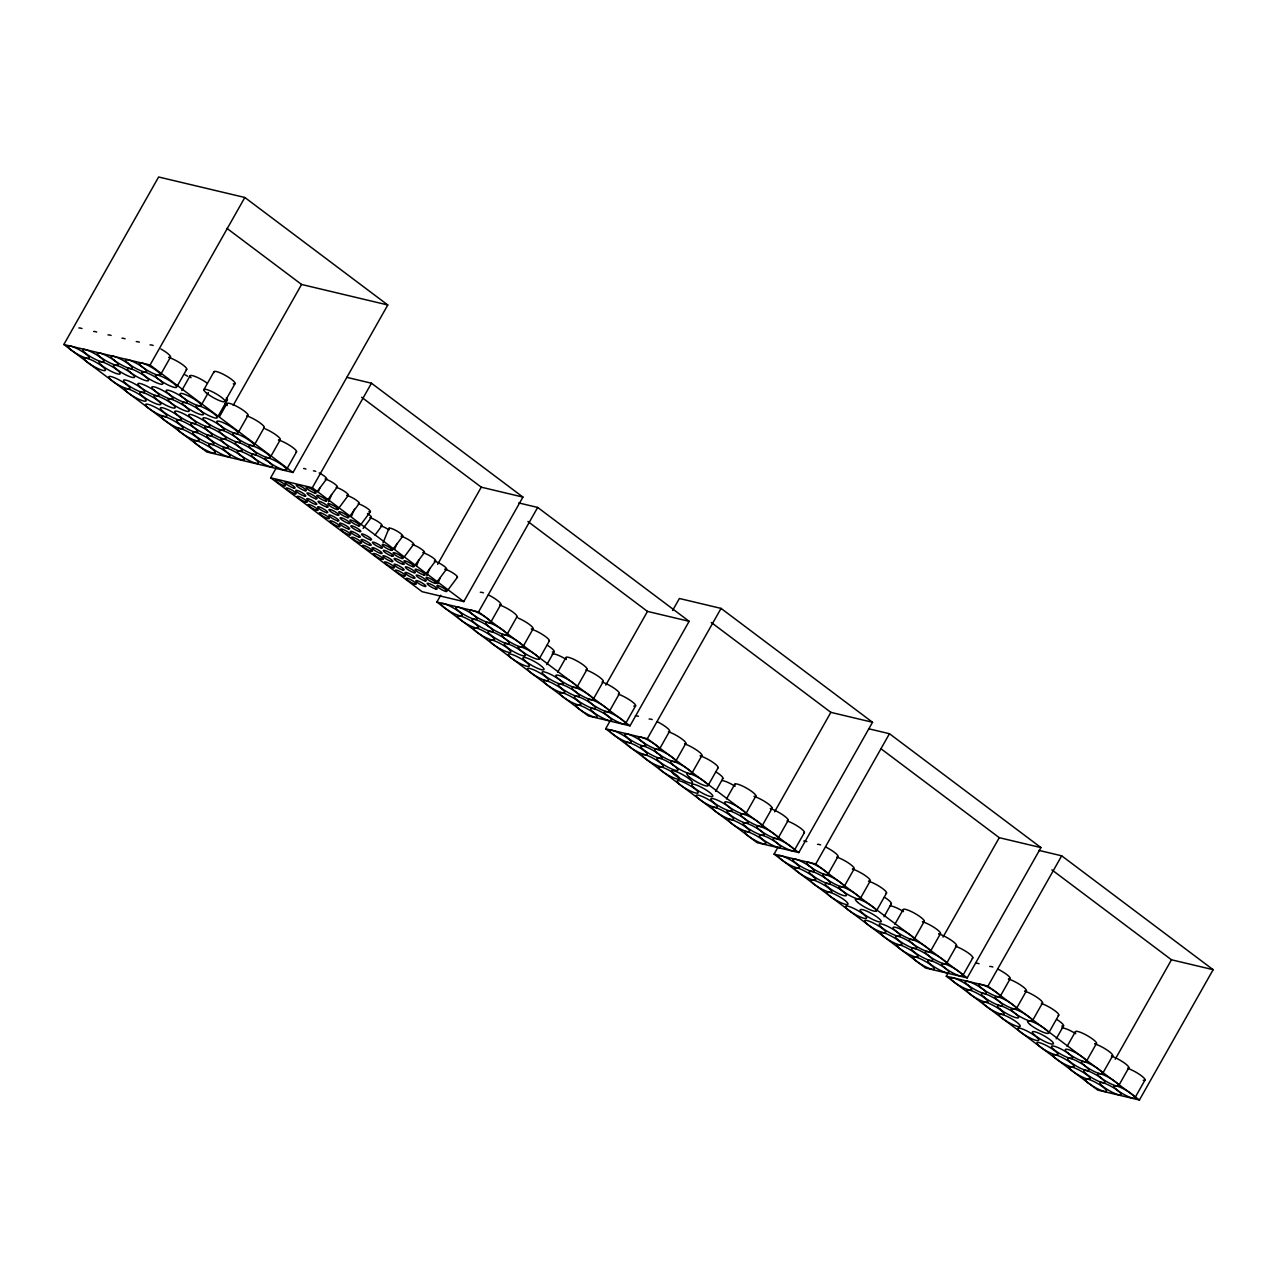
<?xml version="1.0" encoding="UTF-8"?>
<svg xmlns="http://www.w3.org/2000/svg" width="1277" height="1277" viewBox="0 0 1277 1277"><rect width="100%" height="100%" fill="white"/><g stroke="black" fill="none" stroke-linecap="round" stroke-linejoin="round"><path stroke-width="1.5" d="M318.34 491.693L319.825 488.069M328.668 501.829L331.637 494.582M351.43 516.435L354.415 509.188M383.052 542.725L389.022 528.231M394.673 549.078L396.908 543.635M416.653 565.615L418.888 560.172M426.837 575.64L429.822 568.393M437.724 583.812L439.958 578.385M63.85 344.503L158.619 176.992L244.833 197.488L387.793 304.98L293.024 472.49L206.81 451.978L63.85 344.503L150.063 364.999L293.024 472.49M150.063 364.999L244.833 197.488M160.391 374.975L170.527 357.065M177.535 385.542L186.745 369.261M181.781 390.491L190.081 375.837M203.873 389.661L214.009 371.735M201.032 405.527L208.406 392.502M224.96 401.441L235.096 383.515M218.175 416.11L227.386 399.813M219.548 416.557L226.923 403.532M233.196 405.352L301.58 284.468L387.793 304.98M238.783 431.594L248.009 415.312M255.017 443.805L264.227 427.508M271.107 455.905L280.333 439.607M346.833 377.353L371.463 383.212L522.932 497.088L463.79 601.611L422.128 591.698L270.66 477.821L276.47 467.542M286.415 469.728L296.551 451.803M270.66 477.821L312.322 487.734L371.463 383.212M437.644 564.29L481.269 487.175L522.932 497.088M518.733 502.93L537.681 507.432L689.149 621.308L630.008 725.831L588.346 715.934L436.878 602.042L440.757 595.194M436.878 602.042L478.54 611.954L537.681 507.432M490.687 622.362L500.823 604.452M506.905 634.557L517.041 616.647M523.011 646.657L533.148 628.747M539.229 658.868L549.365 640.942M546.795 664.678L554.17 651.637M557.698 672.165L565.998 657.511M576.949 687.218L587.085 669.292M593.167 699.413L603.303 681.503M605.793 685.079L647.487 611.412L689.149 621.308M610.183 709.884L619.409 693.603M672.596 610.486L679.38 598.482L721.058 608.395L872.526 722.271L798.795 852.589L757.133 842.676L605.665 728.784L610.502 720.212M625.491 723.708L635.627 705.798M605.665 728.784L647.327 738.697L721.058 608.395M659.475 749.104L669.611 731.194M676.618 759.687L685.829 743.39M691.799 773.415L701.935 755.489M708.017 785.61L718.153 767.685M715.583 791.421L722.958 778.395M726.485 798.923L734.786 784.254M745.736 813.96L755.872 796.05M761.954 826.155L772.09 808.245M774.596 811.805L830.864 712.358L872.526 722.271M778.044 838.255L788.196 820.345M868.631 728.752L889.462 733.716L1040.947 847.593L967.216 977.911L925.538 967.998L774.07 854.121L777.948 847.258M794.278 850.466L804.414 832.54M774.07 854.121L815.732 864.034L889.462 733.716M827.879 874.442L838.015 856.516M844.113 886.637L854.249 868.711M860.203 898.737L870.339 880.811M876.421 910.932L886.557 893.022M884.003 916.742L891.362 903.717M894.89 924.245L903.19 909.591M914.14 939.281L924.277 921.371M930.358 951.493L940.511 933.567M943.001 937.126L999.268 837.68L1040.947 847.593M946.465 963.592L956.601 945.666M1038.951 850.402L1061.682 855.813L1213.15 969.69L1139.419 1100.008L1097.757 1090.095L946.273 976.219L948.22 972.787M962.682 975.788L972.819 957.862M946.273 976.219L987.951 986.131L1061.682 855.813M1000.099 996.539L1010.235 978.613M1016.316 1008.734L1026.453 990.824M1032.407 1020.834L1042.543 1002.924M1048.64 1033.029L1058.777 1015.119M1056.207 1038.839L1063.581 1025.814M1067.109 1046.342L1075.41 1031.688M1086.344 1061.395L1096.496 1043.469M1102.578 1073.59L1112.714 1055.664M1115.22 1059.24L1171.488 959.793L1213.15 969.69M1118.668 1085.689L1128.804 1067.764M1134.902 1097.885L1145.038 1079.975M317.255 491.501L326.577 478.971M327.934 499.546L337.272 487M337.846 509.427L348.334 495.332M349.882 516.036L359.22 503.505M361.04 524.272L370.362 511.742M363.131 528.47L371.288 517.504M375.007 535.079L381.999 525.677M392.231 550.323L402.734 536.228M404.266 556.932L413.604 544.385M413.924 566.621L424.411 552.526M426.263 573.453L435.585 560.922M436.016 583.238L446.503 569.143M448.067 589.846L457.389 577.316M226.923 228.344L301.58 284.468M1051.897 869.876L1171.488 959.793M881.274 748.976L999.268 837.68M711.273 622.458L830.864 712.358M527.896 521.495L647.487 611.412M361.678 397.275L481.269 487.175M987.951 986.131L1139.419 1100.008M815.732 864.034L967.216 977.911M647.327 738.697L798.795 852.589M478.54 611.954L630.008 725.831M312.322 487.734L463.79 601.611M923.127 921.946A12.084 2.346 29.5 0 1 937.079 929.512A12.084 2.346 29.5 0 1 938.659 933.886M955.435 946.257A12.084 2.346 29.5 0 1 968.317 953.009A12.084 2.346 29.5 0 1 972.244 958.229M903.318 910.357A12.084 2.346 29.5 0 1 915.976 914.061A12.084 2.346 29.5 0 1 922.425 921.675M939.218 934.046A12.084 2.346 29.5 0 1 952.083 940.814A12.084 2.346 29.5 0 1 956.01 946.034M889.989 905.936A12.084 2.346 29.5 0 1 903.525 911.602M817.519 844.368A12.084 2.346 29.5 0 1 820.632 844.895M825.596 846.97A12.084 2.346 29.5 0 1 837.441 856.883M869.19 881.401A12.084 2.346 29.5 0 1 882.056 888.169A12.084 2.346 29.5 0 1 885.983 893.389M803.728 841.08A12.084 2.346 29.5 0 1 806.856 841.623M852.956 869.206A12.084 2.346 29.5 0 1 866.907 876.772A12.084 2.346 29.5 0 1 868.488 881.13M836.866 857.106A12.084 2.346 29.5 0 1 850.817 864.673A12.084 2.346 29.5 0 1 852.397 869.03M884.402 897.22A12.084 2.346 29.5 0 1 890.787 904.084M1095.331 1044.059A12.084 2.346 29.5 0 1 1108.197 1050.811A12.084 2.346 29.5 0 1 1112.123 1056.031M1127.655 1068.354A12.084 2.346 29.5 0 1 1141.606 1075.92A12.084 2.346 29.5 0 1 1143.186 1080.278M1075.537 1032.454A12.084 2.346 29.5 0 1 1088.196 1036.158A12.084 2.346 29.5 0 1 1094.644 1043.788M1111.437 1056.159A12.084 2.346 29.5 0 1 1124.303 1062.911A12.084 2.346 29.5 0 1 1128.229 1068.147M1061.618 1028.4A12.084 2.346 29.5 0 1 1075.729 1033.7M997.8 969.083A12.084 2.346 29.5 0 1 1008.591 976.059A12.084 2.346 29.5 0 1 1008.383 978.932M989.723 966.466A12.084 2.346 29.5 0 1 992.852 967.008M1041.393 1003.499A12.084 2.346 29.5 0 1 1054.259 1010.267A12.084 2.346 29.5 0 1 1058.186 1015.486M975.947 963.193A12.084 2.346 29.5 0 1 979.06 963.72M1025.176 991.303A12.084 2.346 29.5 0 1 1038.041 998.071A12.084 2.346 29.5 0 1 1041.968 1003.291M1009.069 979.204A12.084 2.346 29.5 0 1 1023.021 986.77A12.084 2.346 29.5 0 1 1024.601 991.128M1056.606 1019.317A12.084 2.346 29.5 0 1 1061.73 1026.117M754.707 796.625A12.084 2.346 29.5 0 1 768.658 804.191A12.084 2.346 29.5 0 1 770.239 808.549M787.031 820.919A12.084 2.346 29.5 0 1 799.897 827.688A12.084 2.346 29.5 0 1 803.824 832.907M734.913 785.036A12.084 2.346 29.5 0 1 747.572 788.739A12.084 2.346 29.5 0 1 754.021 796.353M770.813 808.724A12.084 2.346 29.5 0 1 783.679 815.492A12.084 2.346 29.5 0 1 787.606 820.712M721.585 780.614A12.084 2.346 29.5 0 1 735.121 786.281M649.099 719.031A12.084 2.346 29.5 0 1 652.228 719.574M657.176 721.649A12.084 2.346 29.5 0 1 669.02 731.561M700.77 756.08A12.084 2.346 29.5 0 1 713.635 762.832A12.084 2.346 29.5 0 1 717.562 768.052M635.323 715.758A12.084 2.346 29.5 0 1 638.436 716.301M684.552 743.868A12.084 2.346 29.5 0 1 698.503 751.435A12.084 2.346 29.5 0 1 700.083 755.808M668.446 731.769A12.084 2.346 29.5 0 1 681.311 738.537A12.084 2.346 29.5 0 1 685.254 743.757M715.982 771.899A12.084 2.346 29.5 0 1 722.367 778.762M547.194 645.156A12.084 2.346 29.5 0 1 552.318 651.956M566.126 658.278A12.084 2.346 29.5 0 1 577.412 661.199A12.084 2.346 29.5 0 1 586.494 669.675M618.244 694.177A12.084 2.346 29.5 0 1 632.195 701.743A12.084 2.346 29.5 0 1 633.775 706.101M552.207 654.239A12.084 2.346 29.5 0 1 566.334 659.523M602.026 681.982A12.084 2.346 29.5 0 1 614.891 688.75A12.084 2.346 29.5 0 1 618.818 693.97M585.92 669.882A12.084 2.346 29.5 0 1 598.785 676.65A12.084 2.346 29.5 0 1 602.712 681.87M480.312 592.289A12.084 2.346 29.5 0 1 483.44 592.831M488.389 594.906A12.084 2.346 29.5 0 1 500.233 604.819M499.658 605.027A12.084 2.346 29.5 0 1 512.524 611.795A12.084 2.346 29.5 0 1 516.467 617.014M518.079 618.004A12.084 2.346 29.5 0 1 530.673 625.459A12.084 2.346 29.5 0 1 531.296 629.05M531.982 629.322A12.084 2.346 29.5 0 1 544.848 636.09A12.084 2.346 29.5 0 1 548.775 641.309M265.265 428.864A12.084 2.346 29.5 0 1 277.859 436.335A12.084 2.346 29.5 0 1 278.482 439.927M279.168 440.198A12.084 2.346 29.5 0 1 292.034 446.95A12.084 2.346 29.5 0 1 295.961 452.17M224.56 403.947A12.084 2.346 29.5 0 1 227.258 405.543M227.051 404.298A12.084 2.346 29.5 0 1 238.336 407.219A12.084 2.346 29.5 0 1 247.419 415.679M246.844 415.887A12.084 2.346 29.5 0 1 259.71 422.655A12.084 2.346 29.5 0 1 263.637 427.875M184.957 374.8A12.084 2.346 29.5 0 1 187.719 376.252M191.055 377.721A12.084 2.346 29.5 0 1 193.785 375.997A12.084 2.346 29.5 0 1 206.651 382.765M226.412 397.929A12.084 2.346 29.5 0 1 226.811 400.18M169.362 357.64A12.084 2.346 29.5 0 1 182.228 364.408A12.084 2.346 29.5 0 1 186.171 369.628M160.854 348.972A12.084 2.346 29.5 0 1 168.676 357.368M150.016 344.902A12.084 2.346 29.5 0 1 153.144 345.444M136.24 341.629A12.084 2.346 29.5 0 1 139.353 342.172M121.969 338.229A12.084 2.346 29.5 0 1 125.098 338.772M107.954 334.909A12.084 2.346 29.5 0 1 111.083 335.436M93.604 331.493A12.084 2.346 29.5 0 1 96.717 332.02M78.871 327.981A12.084 2.346 29.5 0 1 81.999 328.524M214.137 372.501A12.084 2.346 29.5 0 1 226.795 376.22A12.084 2.346 29.5 0 1 233.244 383.834M423.405 552.925A7.965 1.548 29.5 0 1 432.488 557.458A7.965 1.548 29.5 0 1 435.042 561.066M412.232 544.529A7.965 1.548 29.5 0 1 422.048 549.589A7.965 1.548 29.5 0 1 422.879 552.526M445.21 569.319A7.965 1.548 29.5 0 1 454.293 573.852A7.965 1.548 29.5 0 1 456.847 577.459M434.324 561.13A7.965 1.548 29.5 0 1 444.157 566.206A7.965 1.548 29.5 0 1 444.987 569.143M336.154 487.335A7.965 1.548 29.5 0 1 345.971 492.395A7.965 1.548 29.5 0 1 346.801 495.332M347.025 495.508A7.965 1.548 29.5 0 1 356.123 500.041A7.965 1.548 29.5 0 1 358.677 503.649M401.409 536.388A7.965 1.548 29.5 0 1 410.508 540.937A7.965 1.548 29.5 0 1 413.046 544.545M336.729 487.16A7.965 1.548 29.5 0 0 334.175 483.552A7.965 1.548 29.5 0 0 325.076 479.003A7.965 1.548 29.5 0 0 325.922 477.502A7.965 1.548 29.5 0 0 319.154 472.905M389.325 529.301A7.965 1.548 29.5 0 1 392.406 528.822A7.965 1.548 29.5 0 1 401.217 533.978A7.965 1.548 29.5 0 1 401.201 536.228M313.408 470.83A7.965 1.548 29.5 0 1 315.754 471.389M358.183 503.745A7.965 1.548 29.5 0 1 367.999 508.821A7.965 1.548 29.5 0 1 368.83 511.758M369.819 517.68A7.965 1.548 29.5 0 1 378.902 522.213A7.965 1.548 29.5 0 1 381.456 525.837M367.409 513.514A7.965 1.548 29.5 0 1 370.745 517.664M380.738 525.885A7.965 1.548 29.5 0 1 389.038 529.891M303.607 468.499A7.965 1.548 29.5 0 1 305.937 469.058M314.972 493.066L313.998 492.778A5.762 1.117 29.5 0 1 306.161 487.718A5.762 1.117 29.5 0 1 312.434 489.65A5.762 1.117 29.5 0 1 314.972 493.066M305.155 490.735L304.181 490.448A5.762 1.117 29.5 0 1 296.344 485.388A5.762 1.117 29.5 0 1 302.633 487.319A5.762 1.117 29.5 0 1 305.155 490.735M293.902 488.053L292.928 487.766A5.762 1.117 29.5 0 1 285.074 482.706A5.762 1.117 29.5 0 1 291.364 484.637A5.762 1.117 29.5 0 1 293.902 488.053M284.324 485.787L283.35 485.483A5.762 1.117 29.5 0 1 275.513 480.439A5.762 1.117 29.5 0 1 281.802 482.371A5.762 1.117 29.5 0 1 284.324 485.787M325.667 501.111L324.693 500.807A5.762 1.117 29.5 0 1 316.84 495.763A5.762 1.117 29.5 0 1 323.129 497.695A5.762 1.117 29.5 0 1 325.667 501.111M315.85 498.78L314.876 498.477A5.762 1.117 29.5 0 1 307.023 493.417A5.762 1.117 29.5 0 1 313.312 495.348A5.762 1.117 29.5 0 1 315.85 498.78M304.58 496.099L303.607 495.795A5.762 1.117 29.5 0 1 295.769 490.751A5.762 1.117 29.5 0 1 302.058 492.683A5.762 1.117 29.5 0 1 304.58 496.099M295.019 493.816L294.045 493.513A5.762 1.117 29.5 0 1 286.192 488.468A5.762 1.117 29.5 0 1 292.481 490.4A5.762 1.117 29.5 0 1 295.019 493.816M336.729 509.427L335.755 509.14A5.762 1.117 29.5 0 1 327.918 504.08A5.762 1.117 29.5 0 1 334.207 506.011A5.762 1.117 29.5 0 1 336.729 509.427M326.912 507.097L325.954 506.793A5.762 1.117 29.5 0 1 318.101 501.749A5.762 1.117 29.5 0 1 324.39 503.681A5.762 1.117 29.5 0 1 326.912 507.097M315.658 504.415L314.685 504.128A5.762 1.117 29.5 0 1 306.831 499.068A5.762 1.117 29.5 0 1 313.12 500.999A5.762 1.117 29.5 0 1 315.658 504.415M306.081 502.148L305.107 501.845A5.762 1.117 29.5 0 1 297.27 496.801A5.762 1.117 29.5 0 1 303.559 498.716A5.762 1.117 29.5 0 1 306.081 502.148M347.615 517.616L346.642 517.313A5.762 1.117 29.5 0 1 338.788 512.253A5.762 1.117 29.5 0 1 345.077 514.184A5.762 1.117 29.5 0 1 347.615 517.616M337.798 515.269L336.825 514.982A5.762 1.117 29.5 0 1 328.971 509.922A5.762 1.117 29.5 0 1 335.26 511.854A5.762 1.117 29.5 0 1 337.798 515.269M326.529 512.604L325.555 512.3A5.762 1.117 29.5 0 1 317.718 507.24A5.762 1.117 29.5 0 1 324.007 509.172A5.762 1.117 29.5 0 1 326.529 512.604M316.967 510.321L315.994 510.018A5.762 1.117 29.5 0 1 308.14 504.974A5.762 1.117 29.5 0 1 314.429 506.905A5.762 1.117 29.5 0 1 316.967 510.321M358.757 525.853L357.783 525.549A5.762 1.117 29.5 0 1 349.946 520.489A5.762 1.117 29.5 0 1 356.219 522.421A5.762 1.117 29.5 0 1 358.757 525.853M348.94 523.506L347.967 523.219A5.762 1.117 29.5 0 1 340.129 518.159A5.762 1.117 29.5 0 1 346.418 520.09A5.762 1.117 29.5 0 1 348.94 523.506M337.687 520.84L336.713 520.537A5.762 1.117 29.5 0 1 328.859 515.477A5.762 1.117 29.5 0 1 335.149 517.408A5.762 1.117 29.5 0 1 337.687 520.84M328.109 518.558L327.135 518.254A5.762 1.117 29.5 0 1 319.298 513.21A5.762 1.117 29.5 0 1 325.587 515.142A5.762 1.117 29.5 0 1 328.109 518.558M359.683 531.615L358.709 531.312A5.762 1.117 29.5 0 1 350.872 526.268A5.762 1.117 29.5 0 1 357.145 528.199A5.762 1.117 29.5 0 1 359.683 531.615M348.413 528.933L347.44 528.63A5.762 1.117 29.5 0 1 339.602 523.586A5.762 1.117 29.5 0 1 345.891 525.517A5.762 1.117 29.5 0 1 348.413 528.933M338.852 526.651L337.878 526.363A5.762 1.117 29.5 0 1 330.025 521.303A5.762 1.117 29.5 0 1 336.314 523.235A5.762 1.117 29.5 0 1 338.852 526.651M370.394 539.788L369.42 539.485A5.762 1.117 29.5 0 1 361.583 534.44A5.762 1.117 29.5 0 1 367.856 536.372A5.762 1.117 29.5 0 1 370.394 539.788M359.124 537.106L358.167 536.803A5.762 1.117 29.5 0 1 350.313 531.759A5.762 1.117 29.5 0 1 356.602 533.69A5.762 1.117 29.5 0 1 359.124 537.106M349.563 534.824L348.589 534.536A5.762 1.117 29.5 0 1 340.736 529.476A5.762 1.117 29.5 0 1 347.025 531.408A5.762 1.117 29.5 0 1 349.563 534.824M391.129 550.323L390.155 550.02A5.762 1.117 29.5 0 1 382.302 544.976A5.762 1.117 29.5 0 1 388.591 546.907A5.762 1.117 29.5 0 1 391.129 550.323M381.312 547.993L380.338 547.689A5.762 1.117 29.5 0 1 372.485 542.645A5.762 1.117 29.5 0 1 378.774 544.577A5.762 1.117 29.5 0 1 381.312 547.993M370.043 545.311L369.069 545.008A5.762 1.117 29.5 0 1 361.231 539.963A5.762 1.117 29.5 0 1 367.521 541.895A5.762 1.117 29.5 0 1 370.043 545.311M360.481 543.028L359.507 542.741A5.762 1.117 29.5 0 1 351.654 537.681A5.762 1.117 29.5 0 1 357.943 539.612A5.762 1.117 29.5 0 1 360.481 543.028M401.984 558.496L401.01 558.193A5.762 1.117 29.5 0 1 393.172 553.149A5.762 1.117 29.5 0 1 399.462 555.08A5.762 1.117 29.5 0 1 401.984 558.496M392.183 556.165L391.209 555.862A5.762 1.117 29.5 0 1 383.355 550.802A5.762 1.117 29.5 0 1 389.645 552.733A5.762 1.117 29.5 0 1 392.183 556.165M380.913 553.484L379.939 553.18A5.762 1.117 29.5 0 1 372.086 548.136A5.762 1.117 29.5 0 1 378.375 550.068A5.762 1.117 29.5 0 1 380.913 553.484M371.336 551.201L370.362 550.898A5.762 1.117 29.5 0 1 362.524 545.854A5.762 1.117 29.5 0 1 368.814 547.785A5.762 1.117 29.5 0 1 371.336 551.201M412.806 566.621L411.832 566.334A5.762 1.117 29.5 0 1 403.995 561.273A5.762 1.117 29.5 0 1 410.268 563.205A5.762 1.117 29.5 0 1 412.806 566.621M402.989 564.29L402.016 563.987A5.762 1.117 29.5 0 1 394.178 558.943A5.762 1.117 29.5 0 1 400.467 560.874A5.762 1.117 29.5 0 1 402.989 564.29M391.736 561.609L390.762 561.321A5.762 1.117 29.5 0 1 382.908 556.261A5.762 1.117 29.5 0 1 389.198 558.193A5.762 1.117 29.5 0 1 391.736 561.609M382.158 559.342L381.185 559.039A5.762 1.117 29.5 0 1 373.347 553.995A5.762 1.117 29.5 0 1 379.636 555.926A5.762 1.117 29.5 0 1 382.158 559.342M423.98 575.033L423.006 574.73A5.762 1.117 29.5 0 1 415.169 569.67A5.762 1.117 29.5 0 1 421.442 571.601A5.762 1.117 29.5 0 1 423.98 575.033M414.163 572.687L413.189 572.399A5.762 1.117 29.5 0 1 405.352 567.339A5.762 1.117 29.5 0 1 411.641 569.271A5.762 1.117 29.5 0 1 414.163 572.687M402.909 570.021L401.936 569.718A5.762 1.117 29.5 0 1 394.082 564.657A5.762 1.117 29.5 0 1 400.371 566.589A5.762 1.117 29.5 0 1 402.909 570.021M393.332 567.738L392.358 567.435A5.762 1.117 29.5 0 1 384.521 562.391A5.762 1.117 29.5 0 1 390.81 564.322A5.762 1.117 29.5 0 1 393.332 567.738M434.898 583.238L433.925 582.935A5.762 1.117 29.5 0 1 426.087 577.89A5.762 1.117 29.5 0 1 432.376 579.822A5.762 1.117 29.5 0 1 434.898 583.238M425.097 580.907L424.124 580.604A5.762 1.117 29.5 0 1 416.27 575.56A5.762 1.117 29.5 0 1 422.559 577.491A5.762 1.117 29.5 0 1 425.097 580.907M413.828 578.226L412.854 577.922A5.762 1.117 29.5 0 1 405.001 572.878A5.762 1.117 29.5 0 1 411.29 574.81A5.762 1.117 29.5 0 1 413.828 578.226M404.25 575.943L403.277 575.656A5.762 1.117 29.5 0 1 395.439 570.596A5.762 1.117 29.5 0 1 401.728 572.527A5.762 1.117 29.5 0 1 404.25 575.943M445.785 591.427L444.811 591.123A5.762 1.117 29.5 0 1 436.973 586.079A5.762 1.117 29.5 0 1 443.263 587.995A5.762 1.117 29.5 0 1 445.785 591.427M435.968 589.08L435.01 588.793A5.762 1.117 29.5 0 1 427.156 583.733A5.762 1.117 29.5 0 1 433.446 585.664A5.762 1.117 29.5 0 1 435.968 589.08M424.714 586.414L423.741 586.111A5.762 1.117 29.5 0 1 415.887 581.051A5.762 1.117 29.5 0 1 422.176 582.982A5.762 1.117 29.5 0 1 424.714 586.414M415.137 584.132L414.163 583.828A5.762 1.117 29.5 0 1 406.325 578.784A5.762 1.117 29.5 0 1 412.615 580.716A5.762 1.117 29.5 0 1 415.137 584.132M673.937 774.357A12.084 2.346 29.5 0 0 691.958 783.232A12.084 2.346 29.5 0 0 680.114 773.319A12.084 2.346 29.5 0 0 673.937 774.357M911.746 942.985A12.084 2.346 29.5 0 0 929.784 951.86A12.084 2.346 29.5 0 0 917.94 941.947A12.084 2.346 29.5 0 0 911.746 942.985M944.07 967.28A12.084 2.346 29.5 0 0 962.108 976.155A12.084 2.346 29.5 0 0 950.264 966.242A12.084 2.346 29.5 0 0 944.07 967.28M914.061 951.812A12.084 2.346 29.5 0 0 932.098 960.671A12.084 2.346 29.5 0 0 920.254 950.758A12.084 2.346 29.5 0 0 914.061 951.812M895.528 930.789A12.084 2.346 29.5 0 0 913.55 939.664A12.084 2.346 29.5 0 0 901.722 929.752A12.084 2.346 29.5 0 0 895.528 930.789M897.97 939.696A12.084 2.346 29.5 0 0 915.992 948.572A12.084 2.346 29.5 0 0 904.148 938.659A12.084 2.346 29.5 0 0 897.97 939.696M927.836 955.084A12.084 2.346 29.5 0 0 945.874 963.959A12.084 2.346 29.5 0 0 934.03 954.047A12.084 2.346 29.5 0 0 927.836 955.084M881.737 927.501A12.084 2.346 29.5 0 0 899.774 936.376A12.084 2.346 29.5 0 0 887.93 926.463A12.084 2.346 29.5 0 0 881.737 927.501M867.099 924.021A12.084 2.346 29.5 0 0 885.137 932.896A12.084 2.346 29.5 0 0 873.292 922.984A12.084 2.346 29.5 0 0 867.099 924.021M930.279 964.007A12.084 2.346 29.5 0 0 948.316 972.882A12.084 2.346 29.5 0 0 936.472 962.97A12.084 2.346 29.5 0 0 930.279 964.007M809.267 865.934A12.084 2.346 29.5 0 0 827.288 874.809A12.084 2.346 29.5 0 0 815.46 864.896A12.084 2.346 29.5 0 0 809.267 865.934M857.809 902.424A12.084 2.346 29.5 0 0 875.846 911.299A12.084 2.346 29.5 0 0 864.002 901.386A12.084 2.346 29.5 0 0 857.809 902.424M827.799 886.956A12.084 2.346 29.5 0 0 845.837 895.831A12.084 2.346 29.5 0 0 833.993 885.919A12.084 2.346 29.5 0 0 827.799 886.956M795.475 862.661A12.084 2.346 29.5 0 0 813.513 871.521A12.084 2.346 29.5 0 0 801.669 861.608A12.084 2.346 29.5 0 0 795.475 862.661M841.591 890.229A12.084 2.346 29.5 0 0 859.613 899.104A12.084 2.346 29.5 0 0 847.768 889.191A12.084 2.346 29.5 0 0 841.591 890.229M825.485 878.129A12.084 2.346 29.5 0 0 843.522 887.004A12.084 2.346 29.5 0 0 831.678 877.091A12.084 2.346 29.5 0 0 825.485 878.129M811.709 874.857A12.084 2.346 29.5 0 0 829.731 883.732A12.084 2.346 29.5 0 0 817.887 873.819A12.084 2.346 29.5 0 0 811.709 874.857M915.641 960.512A12.084 2.346 29.5 0 0 933.679 969.387A12.084 2.346 29.5 0 0 921.834 959.474A12.084 2.346 29.5 0 0 915.641 960.512M899.423 948.316A12.084 2.346 29.5 0 0 917.445 957.191A12.084 2.346 29.5 0 0 905.616 947.279A12.084 2.346 29.5 0 0 899.423 948.316M883.317 936.217A12.084 2.346 29.5 0 0 901.354 945.092A12.084 2.346 29.5 0 0 889.51 935.179A12.084 2.346 29.5 0 0 883.317 936.217M847.976 909.639A12.084 2.346 29.5 0 0 865.998 918.514A12.084 2.346 29.5 0 0 854.169 908.601A12.084 2.346 29.5 0 0 847.976 909.639M862.613 913.119A12.084 2.346 29.5 0 0 880.651 921.994A12.084 2.346 29.5 0 0 868.807 912.081A12.084 2.346 29.5 0 0 862.613 913.119M780.838 859.166A12.084 2.346 29.5 0 0 798.875 868.041A12.084 2.346 29.5 0 0 787.031 858.128A12.084 2.346 29.5 0 0 780.838 859.166M829.38 895.672A12.084 2.346 29.5 0 0 847.417 904.547A12.084 2.346 29.5 0 0 835.573 894.634A12.084 2.346 29.5 0 0 829.38 895.672M813.162 883.476A12.084 2.346 29.5 0 0 831.183 892.352A12.084 2.346 29.5 0 0 819.355 882.439A12.084 2.346 29.5 0 0 813.162 883.476M797.056 871.377A12.084 2.346 29.5 0 0 815.093 880.236A12.084 2.346 29.5 0 0 803.249 870.323A12.084 2.346 29.5 0 0 797.056 871.377M1083.965 1065.082A12.084 2.346 29.5 0 0 1101.987 1073.957A12.084 2.346 29.5 0 0 1090.143 1064.044A12.084 2.346 29.5 0 0 1083.965 1065.082M1116.274 1089.377A12.084 2.346 29.5 0 0 1134.311 1098.252A12.084 2.346 29.5 0 0 1122.467 1088.339A12.084 2.346 29.5 0 0 1116.274 1089.377M1086.264 1073.909A12.084 2.346 29.5 0 0 1104.302 1082.784A12.084 2.346 29.5 0 0 1092.458 1072.872A12.084 2.346 29.5 0 0 1086.264 1073.909M1067.732 1052.887A12.084 2.346 29.5 0 0 1085.769 1061.762A12.084 2.346 29.5 0 0 1073.925 1051.849A12.084 2.346 29.5 0 0 1067.732 1052.887M1070.174 1061.81A12.084 2.346 29.5 0 0 1088.212 1070.685A12.084 2.346 29.5 0 0 1076.367 1060.756A12.084 2.346 29.5 0 0 1070.174 1061.81M1100.056 1077.181A12.084 2.346 29.5 0 0 1118.093 1086.057A12.084 2.346 29.5 0 0 1106.249 1076.144A12.084 2.346 29.5 0 0 1100.056 1077.181M1053.956 1049.598A12.084 2.346 29.5 0 0 1071.978 1058.473A12.084 2.346 29.5 0 0 1060.133 1048.561A12.084 2.346 29.5 0 0 1053.956 1049.598M1039.302 1046.118A12.084 2.346 29.5 0 0 1057.34 1054.994A12.084 2.346 29.5 0 0 1045.496 1045.081A12.084 2.346 29.5 0 0 1039.302 1046.118M1102.498 1086.104A12.084 2.346 29.5 0 0 1120.52 1094.98A12.084 2.346 29.5 0 0 1108.691 1085.067A12.084 2.346 29.5 0 0 1102.498 1086.104M981.47 988.031A12.084 2.346 29.5 0 0 999.508 996.906A12.084 2.346 29.5 0 0 987.664 986.993A12.084 2.346 29.5 0 0 981.47 988.031M1030.012 1024.521A12.084 2.346 29.5 0 0 1048.05 1033.396A12.084 2.346 29.5 0 0 1036.206 1023.484A12.084 2.346 29.5 0 0 1030.012 1024.521M1000.003 1009.053A12.084 2.346 29.5 0 0 1018.04 1017.929A12.084 2.346 29.5 0 0 1006.196 1008.016A12.084 2.346 29.5 0 0 1000.003 1009.053M967.695 984.759A12.084 2.346 29.5 0 0 985.716 993.634A12.084 2.346 29.5 0 0 973.872 983.721A12.084 2.346 29.5 0 0 967.695 984.759M1013.794 1012.326A12.084 2.346 29.5 0 0 1031.832 1021.201A12.084 2.346 29.5 0 0 1019.988 1011.288A12.084 2.346 29.5 0 0 1013.794 1012.326M997.704 1000.226A12.084 2.346 29.5 0 0 1015.726 1009.101A12.084 2.346 29.5 0 0 1003.882 999.189A12.084 2.346 29.5 0 0 997.704 1000.226M983.913 996.954A12.084 2.346 29.5 0 0 1001.95 1005.829A12.084 2.346 29.5 0 0 990.106 995.916A12.084 2.346 29.5 0 0 983.913 996.954M1087.86 1082.625A12.084 2.346 29.5 0 0 1105.882 1091.5A12.084 2.346 29.5 0 0 1094.038 1081.587A12.084 2.346 29.5 0 0 1087.86 1082.625M1071.626 1070.429A12.084 2.346 29.5 0 0 1089.664 1079.288A12.084 2.346 29.5 0 0 1077.82 1069.376A12.084 2.346 29.5 0 0 1071.626 1070.429M1055.536 1058.314A12.084 2.346 29.5 0 0 1073.558 1067.189A12.084 2.346 29.5 0 0 1061.73 1057.276A12.084 2.346 29.5 0 0 1055.536 1058.314M1020.179 1031.752A12.084 2.346 29.5 0 0 1038.217 1040.611A12.084 2.346 29.5 0 0 1026.373 1030.699A12.084 2.346 29.5 0 0 1020.179 1031.752M1034.817 1035.232A12.084 2.346 29.5 0 0 1052.855 1044.107A12.084 2.346 29.5 0 0 1041.01 1034.194A12.084 2.346 29.5 0 0 1034.817 1035.232M953.041 981.279A12.084 2.346 29.5 0 0 971.079 990.154A12.084 2.346 29.5 0 0 959.235 980.225A12.084 2.346 29.5 0 0 953.041 981.279M1001.599 1017.769A12.084 2.346 29.5 0 0 1019.621 1026.644A12.084 2.346 29.5 0 0 1007.776 1016.731A12.084 2.346 29.5 0 0 1001.599 1017.769M985.365 1005.574A12.084 2.346 29.5 0 0 1003.403 1014.449A12.084 2.346 29.5 0 0 991.559 1004.536A12.084 2.346 29.5 0 0 985.365 1005.574M969.275 993.474A12.084 2.346 29.5 0 0 987.297 1002.349A12.084 2.346 29.5 0 0 975.468 992.437A12.084 2.346 29.5 0 0 969.275 993.474M743.342 817.663A12.084 2.346 29.5 0 0 761.363 826.522A12.084 2.346 29.5 0 0 749.535 816.61A12.084 2.346 29.5 0 0 743.342 817.663M775.65 841.958A12.084 2.346 29.5 0 0 793.687 850.833A12.084 2.346 29.5 0 0 781.843 840.92A12.084 2.346 29.5 0 0 775.65 841.958M745.656 826.474A12.084 2.346 29.5 0 0 763.678 835.35A12.084 2.346 29.5 0 0 751.834 825.437A12.084 2.346 29.5 0 0 745.656 826.474M727.108 805.452A12.084 2.346 29.5 0 0 745.145 814.327A12.084 2.346 29.5 0 0 733.301 804.414A12.084 2.346 29.5 0 0 727.108 805.452M729.55 814.375A12.084 2.346 29.5 0 0 747.588 823.25A12.084 2.346 29.5 0 0 735.744 813.337A12.084 2.346 29.5 0 0 729.55 814.375M759.432 829.763A12.084 2.346 29.5 0 0 777.47 838.638A12.084 2.346 29.5 0 0 765.625 828.725A12.084 2.346 29.5 0 0 759.432 829.763M713.332 802.179A12.084 2.346 29.5 0 0 731.354 811.055A12.084 2.346 29.5 0 0 719.526 801.142A12.084 2.346 29.5 0 0 713.332 802.179M698.695 798.7A12.084 2.346 29.5 0 0 716.716 807.575A12.084 2.346 29.5 0 0 704.872 797.662A12.084 2.346 29.5 0 0 698.695 798.7M761.874 838.67A12.084 2.346 29.5 0 0 779.912 847.545A12.084 2.346 29.5 0 0 768.068 837.632A12.084 2.346 29.5 0 0 761.874 838.67M640.846 740.612A12.084 2.346 29.5 0 0 658.884 749.487A12.084 2.346 29.5 0 0 647.04 739.575A12.084 2.346 29.5 0 0 640.846 740.612M689.404 777.102A12.084 2.346 29.5 0 0 707.426 785.978A12.084 2.346 29.5 0 0 695.582 776.065A12.084 2.346 29.5 0 0 689.404 777.102M659.395 761.635A12.084 2.346 29.5 0 0 677.417 770.494A12.084 2.346 29.5 0 0 665.572 760.581A12.084 2.346 29.5 0 0 659.395 761.635M627.071 737.324A12.084 2.346 29.5 0 0 645.108 746.199A12.084 2.346 29.5 0 0 633.264 736.286A12.084 2.346 29.5 0 0 627.071 737.324M673.171 764.907A12.084 2.346 29.5 0 0 691.208 773.782A12.084 2.346 29.5 0 0 679.364 763.869A12.084 2.346 29.5 0 0 673.171 764.907M657.08 752.807A12.084 2.346 29.5 0 0 675.102 761.683A12.084 2.346 29.5 0 0 663.274 751.77A12.084 2.346 29.5 0 0 657.08 752.807M643.289 749.519A12.084 2.346 29.5 0 0 661.326 758.394A12.084 2.346 29.5 0 0 649.482 748.482A12.084 2.346 29.5 0 0 643.289 749.519M747.237 835.19A12.084 2.346 29.5 0 0 765.258 844.065A12.084 2.346 29.5 0 0 753.43 834.152A12.084 2.346 29.5 0 0 747.237 835.19M731.003 822.995A12.084 2.346 29.5 0 0 749.04 831.87A12.084 2.346 29.5 0 0 737.196 821.957A12.084 2.346 29.5 0 0 731.003 822.995M714.912 810.895A12.084 2.346 29.5 0 0 732.95 819.77A12.084 2.346 29.5 0 0 721.106 809.857A12.084 2.346 29.5 0 0 714.912 810.895M679.556 784.317A12.084 2.346 29.5 0 0 697.593 793.193A12.084 2.346 29.5 0 0 685.749 783.28A12.084 2.346 29.5 0 0 679.556 784.317M694.209 787.797A12.084 2.346 29.5 0 0 712.231 796.672A12.084 2.346 29.5 0 0 700.387 786.76A12.084 2.346 29.5 0 0 694.209 787.797M612.433 733.844A12.084 2.346 29.5 0 0 630.455 742.719A12.084 2.346 29.5 0 0 618.611 732.806A12.084 2.346 29.5 0 0 612.433 733.844M660.975 770.35A12.084 2.346 29.5 0 0 678.997 779.209A12.084 2.346 29.5 0 0 667.169 769.297A12.084 2.346 29.5 0 0 660.975 770.35M644.741 758.139A12.084 2.346 29.5 0 0 662.779 767.014A12.084 2.346 29.5 0 0 650.935 757.101A12.084 2.346 29.5 0 0 644.741 758.139M628.651 746.039A12.084 2.346 29.5 0 0 646.689 754.915A12.084 2.346 29.5 0 0 634.845 745.002A12.084 2.346 29.5 0 0 628.651 746.039M525.422 661.055A12.084 2.346 29.5 0 0 543.443 669.93A12.084 2.346 29.5 0 0 531.599 660.017A12.084 2.346 29.5 0 0 525.422 661.055M510.768 657.575A12.084 2.346 29.5 0 0 528.806 666.45A12.084 2.346 29.5 0 0 516.962 656.538A12.084 2.346 29.5 0 0 510.768 657.575M558.32 678.71A12.084 2.346 29.5 0 0 576.358 687.585A12.084 2.346 29.5 0 0 564.514 677.672A12.084 2.346 29.5 0 0 558.32 678.71M606.862 715.216A12.084 2.346 29.5 0 0 624.9 724.075A12.084 2.346 29.5 0 0 613.056 714.162A12.084 2.346 29.5 0 0 606.862 715.216M576.869 699.732A12.084 2.346 29.5 0 0 594.89 708.607A12.084 2.346 29.5 0 0 583.046 698.695A12.084 2.346 29.5 0 0 576.869 699.732M593.087 711.928A12.084 2.346 29.5 0 0 611.124 720.803A12.084 2.346 29.5 0 0 599.28 710.89A12.084 2.346 29.5 0 0 593.087 711.928M544.545 675.437A12.084 2.346 29.5 0 0 562.566 684.312A12.084 2.346 29.5 0 0 550.738 674.4A12.084 2.346 29.5 0 0 544.545 675.437M590.644 703.004A12.084 2.346 29.5 0 0 608.682 711.88A12.084 2.346 29.5 0 0 596.838 701.967A12.084 2.346 29.5 0 0 590.644 703.004M574.554 690.905A12.084 2.346 29.5 0 0 592.576 699.78A12.084 2.346 29.5 0 0 580.748 689.867A12.084 2.346 29.5 0 0 574.554 690.905M560.763 687.633A12.084 2.346 29.5 0 0 578.8 696.508A12.084 2.346 29.5 0 0 566.956 686.595A12.084 2.346 29.5 0 0 560.763 687.633M529.907 671.957A12.084 2.346 29.5 0 0 547.929 680.833A12.084 2.346 29.5 0 0 536.085 670.92A12.084 2.346 29.5 0 0 529.907 671.957M578.449 708.448A12.084 2.346 29.5 0 0 596.471 717.323A12.084 2.346 29.5 0 0 584.643 707.41A12.084 2.346 29.5 0 0 578.449 708.448M562.215 696.252A12.084 2.346 29.5 0 0 580.253 705.127A12.084 2.346 29.5 0 0 568.409 695.215A12.084 2.346 29.5 0 0 562.215 696.252M546.125 684.153A12.084 2.346 29.5 0 0 564.163 693.028A12.084 2.346 29.5 0 0 552.318 683.115A12.084 2.346 29.5 0 0 546.125 684.153M443.646 607.102A12.084 2.346 29.5 0 0 461.667 615.977A12.084 2.346 29.5 0 0 449.823 606.064A12.084 2.346 29.5 0 0 443.646 607.102M492.188 643.592A12.084 2.346 29.5 0 0 510.209 652.467A12.084 2.346 29.5 0 0 498.381 642.554A12.084 2.346 29.5 0 0 492.188 643.592M475.954 631.397A12.084 2.346 29.5 0 0 493.991 640.272A12.084 2.346 29.5 0 0 482.147 630.359A12.084 2.346 29.5 0 0 475.954 631.397M459.864 619.297A12.084 2.346 29.5 0 0 477.901 628.172A12.084 2.346 29.5 0 0 466.057 618.26A12.084 2.346 29.5 0 0 459.864 619.297M472.059 613.854A12.084 2.346 29.5 0 0 490.097 622.729A12.084 2.346 29.5 0 0 478.252 612.816A12.084 2.346 29.5 0 0 472.059 613.854M488.293 626.065A12.084 2.346 29.5 0 0 506.315 634.924A12.084 2.346 29.5 0 0 494.486 625.012A12.084 2.346 29.5 0 0 488.293 626.065M458.283 610.582A12.084 2.346 29.5 0 0 476.321 619.457A12.084 2.346 29.5 0 0 464.477 609.544A12.084 2.346 29.5 0 0 458.283 610.582M474.501 622.777A12.084 2.346 29.5 0 0 492.539 631.652A12.084 2.346 29.5 0 0 480.695 621.739A12.084 2.346 29.5 0 0 474.501 622.777M506.825 647.072A12.084 2.346 29.5 0 0 524.863 655.947A12.084 2.346 29.5 0 0 513.019 646.034A12.084 2.346 29.5 0 0 506.825 647.072M504.383 638.165A12.084 2.346 29.5 0 0 522.421 647.04A12.084 2.346 29.5 0 0 510.577 637.127A12.084 2.346 29.5 0 0 504.383 638.165M520.617 650.36A12.084 2.346 29.5 0 0 538.639 659.235A12.084 2.346 29.5 0 0 526.794 649.323A12.084 2.346 29.5 0 0 520.617 650.36M490.607 634.877A12.084 2.346 29.5 0 0 508.629 643.752A12.084 2.346 29.5 0 0 496.785 633.839A12.084 2.346 29.5 0 0 490.607 634.877M209.508 439.017A12.084 2.346 29.5 0 0 227.545 447.892A12.084 2.346 29.5 0 0 215.701 437.979A12.084 2.346 29.5 0 0 209.508 439.017M195.158 435.601A12.084 2.346 29.5 0 0 213.179 444.476A12.084 2.346 29.5 0 0 201.335 434.563A12.084 2.346 29.5 0 0 195.158 435.601M239.741 454.548A12.084 2.346 29.5 0 0 257.778 463.423A12.084 2.346 29.5 0 0 245.934 453.511A12.084 2.346 29.5 0 0 239.741 454.548M251.569 449.025A12.084 2.346 29.5 0 0 269.607 457.9A12.084 2.346 29.5 0 0 257.762 447.988A12.084 2.346 29.5 0 0 251.569 449.025M267.787 461.22A12.084 2.346 29.5 0 0 285.825 470.096A12.084 2.346 29.5 0 0 273.98 460.183A12.084 2.346 29.5 0 0 267.787 461.22M237.793 445.753A12.084 2.346 29.5 0 0 255.815 454.612A12.084 2.346 29.5 0 0 243.971 444.699A12.084 2.346 29.5 0 0 237.793 445.753M211.375 447.796A12.084 2.346 29.5 0 0 229.413 456.671A12.084 2.346 29.5 0 0 217.569 446.758A12.084 2.346 29.5 0 0 211.375 447.796M196.642 444.3A12.084 2.346 29.5 0 0 214.68 453.175A12.084 2.346 29.5 0 0 202.835 443.263A12.084 2.346 29.5 0 0 196.642 444.3M254.011 457.948A12.084 2.346 29.5 0 0 272.049 466.823A12.084 2.346 29.5 0 0 260.205 456.911A12.084 2.346 29.5 0 0 254.011 457.948M223.523 442.353A12.084 2.346 29.5 0 0 241.561 451.228A12.084 2.346 29.5 0 0 229.716 441.315A12.084 2.346 29.5 0 0 223.523 442.353M225.726 451.212A12.084 2.346 29.5 0 0 243.763 460.087A12.084 2.346 29.5 0 0 231.919 450.174A12.084 2.346 29.5 0 0 225.726 451.212M180.424 432.105A12.084 2.346 29.5 0 0 198.446 440.98A12.084 2.346 29.5 0 0 186.618 431.067A12.084 2.346 29.5 0 0 180.424 432.105M148.1 407.81A12.084 2.346 29.5 0 0 166.138 416.669A12.084 2.346 29.5 0 0 154.294 406.756A12.084 2.346 29.5 0 0 148.1 407.81M191.199 418.058A12.084 2.346 29.5 0 0 209.236 426.933A12.084 2.346 29.5 0 0 197.392 417.02A12.084 2.346 29.5 0 0 191.199 418.058M221.687 433.637A12.084 2.346 29.5 0 0 239.725 442.512A12.084 2.346 29.5 0 0 227.881 432.6A12.084 2.346 29.5 0 0 221.687 433.637M205.469 421.442A12.084 2.346 29.5 0 0 223.491 430.317A12.084 2.346 29.5 0 0 211.663 420.404A12.084 2.346 29.5 0 0 205.469 421.442M179.051 423.501A12.084 2.346 29.5 0 0 197.089 432.376A12.084 2.346 29.5 0 0 185.245 422.464A12.084 2.346 29.5 0 0 179.051 423.501M219.245 424.73A12.084 2.346 29.5 0 0 237.283 433.605A12.084 2.346 29.5 0 0 225.438 423.693A12.084 2.346 29.5 0 0 219.245 424.73M207.433 430.253A12.084 2.346 29.5 0 0 225.454 439.128A12.084 2.346 29.5 0 0 213.61 429.216A12.084 2.346 29.5 0 0 207.433 430.253M162.833 411.306A12.084 2.346 29.5 0 0 180.855 420.181A12.084 2.346 29.5 0 0 169.027 410.268A12.084 2.346 29.5 0 0 162.833 411.306M177.184 414.722A12.084 2.346 29.5 0 0 195.221 423.597A12.084 2.346 29.5 0 0 183.377 413.684A12.084 2.346 29.5 0 0 177.184 414.722M235.479 436.926A12.084 2.346 29.5 0 0 253.5 445.801A12.084 2.346 29.5 0 0 241.672 435.888A12.084 2.346 29.5 0 0 235.479 436.926M164.318 420.005A12.084 2.346 29.5 0 0 182.356 428.88A12.084 2.346 29.5 0 0 170.511 418.968A12.084 2.346 29.5 0 0 164.318 420.005M193.418 426.917A12.084 2.346 29.5 0 0 211.439 435.792A12.084 2.346 29.5 0 0 199.595 425.88A12.084 2.346 29.5 0 0 193.418 426.917M154.357 390.363A12.084 2.346 29.5 0 0 172.395 399.238A12.084 2.346 29.5 0 0 160.551 389.325A12.084 2.346 29.5 0 0 154.357 390.363M125.992 383.611A12.084 2.346 29.5 0 0 144.03 392.486A12.084 2.346 29.5 0 0 132.185 382.573A12.084 2.346 29.5 0 0 125.992 383.611M111.259 380.115A12.084 2.346 29.5 0 0 129.296 388.974A12.084 2.346 29.5 0 0 117.452 379.061A12.084 2.346 29.5 0 0 111.259 380.115M168.628 393.747A12.084 2.346 29.5 0 0 186.665 402.622A12.084 2.346 29.5 0 0 174.821 392.709A12.084 2.346 29.5 0 0 168.628 393.747M182.419 397.035A12.084 2.346 29.5 0 0 200.441 405.91A12.084 2.346 29.5 0 0 188.597 395.998A12.084 2.346 29.5 0 0 182.419 397.035M170.591 402.558A12.084 2.346 29.5 0 0 188.629 411.433A12.084 2.346 29.5 0 0 176.785 401.521A12.084 2.346 29.5 0 0 170.591 402.558M142.21 395.806A12.084 2.346 29.5 0 0 160.248 404.681A12.084 2.346 29.5 0 0 148.403 394.769A12.084 2.346 29.5 0 0 142.21 395.806M184.846 405.942A12.084 2.346 29.5 0 0 202.883 414.817A12.084 2.346 29.5 0 0 191.039 404.905A12.084 2.346 29.5 0 0 184.846 405.942M156.576 399.222A12.084 2.346 29.5 0 0 174.598 408.097A12.084 2.346 29.5 0 0 162.77 398.185A12.084 2.346 29.5 0 0 156.576 399.222M127.477 392.31A12.084 2.346 29.5 0 0 145.514 401.186A12.084 2.346 29.5 0 0 133.67 391.273A12.084 2.346 29.5 0 0 127.477 392.31M198.637 409.231A12.084 2.346 29.5 0 0 216.675 418.106A12.084 2.346 29.5 0 0 204.831 408.193A12.084 2.346 29.5 0 0 198.637 409.231M140.342 387.027A12.084 2.346 29.5 0 0 158.38 395.902A12.084 2.346 29.5 0 0 146.536 385.989A12.084 2.346 29.5 0 0 140.342 387.027M129.951 372.006A12.084 2.346 29.5 0 0 147.972 380.881A12.084 2.346 29.5 0 0 136.144 370.969A12.084 2.346 29.5 0 0 129.951 372.006M101.569 365.254A12.084 2.346 29.5 0 0 119.607 374.129A12.084 2.346 29.5 0 0 107.763 364.216A12.084 2.346 29.5 0 0 101.569 365.254M86.836 361.742A12.084 2.346 29.5 0 0 104.874 370.617A12.084 2.346 29.5 0 0 93.029 360.705A12.084 2.346 29.5 0 0 86.836 361.742M144.205 375.39A12.084 2.346 29.5 0 0 162.243 384.265A12.084 2.346 29.5 0 0 150.399 374.353A12.084 2.346 29.5 0 0 144.205 375.39M157.997 378.678A12.084 2.346 29.5 0 0 176.018 387.538A12.084 2.346 29.5 0 0 164.19 377.625A12.084 2.346 29.5 0 0 157.997 378.678M115.936 368.67A12.084 2.346 29.5 0 0 133.957 377.545A12.084 2.346 29.5 0 0 122.129 367.632A12.084 2.346 29.5 0 0 115.936 368.67M141.763 366.467A12.084 2.346 29.5 0 0 159.801 375.342A12.084 2.346 29.5 0 0 147.956 365.43A12.084 2.346 29.5 0 0 141.763 366.467M127.987 363.195A12.084 2.346 29.5 0 0 146.025 372.07A12.084 2.346 29.5 0 0 134.181 362.157A12.084 2.346 29.5 0 0 127.987 363.195M113.717 359.811A12.084 2.346 29.5 0 0 131.754 368.67A12.084 2.346 29.5 0 0 119.91 358.757A12.084 2.346 29.5 0 0 113.717 359.811M99.702 356.475A12.084 2.346 29.5 0 0 117.739 365.35A12.084 2.346 29.5 0 0 105.895 355.437A12.084 2.346 29.5 0 0 99.702 356.475M85.351 353.059A12.084 2.346 29.5 0 0 103.389 361.934A12.084 2.346 29.5 0 0 91.545 352.021A12.084 2.346 29.5 0 0 85.351 353.059M70.618 349.547A12.084 2.346 29.5 0 0 88.656 358.422A12.084 2.346 29.5 0 0 76.812 348.509A12.084 2.346 29.5 0 0 70.618 349.547M206.347 392.933A12.084 2.346 29.5 0 0 224.369 401.808A12.084 2.346 29.5 0 0 212.541 391.895A12.084 2.346 29.5 0 0 206.347 392.933"/></g></svg>
